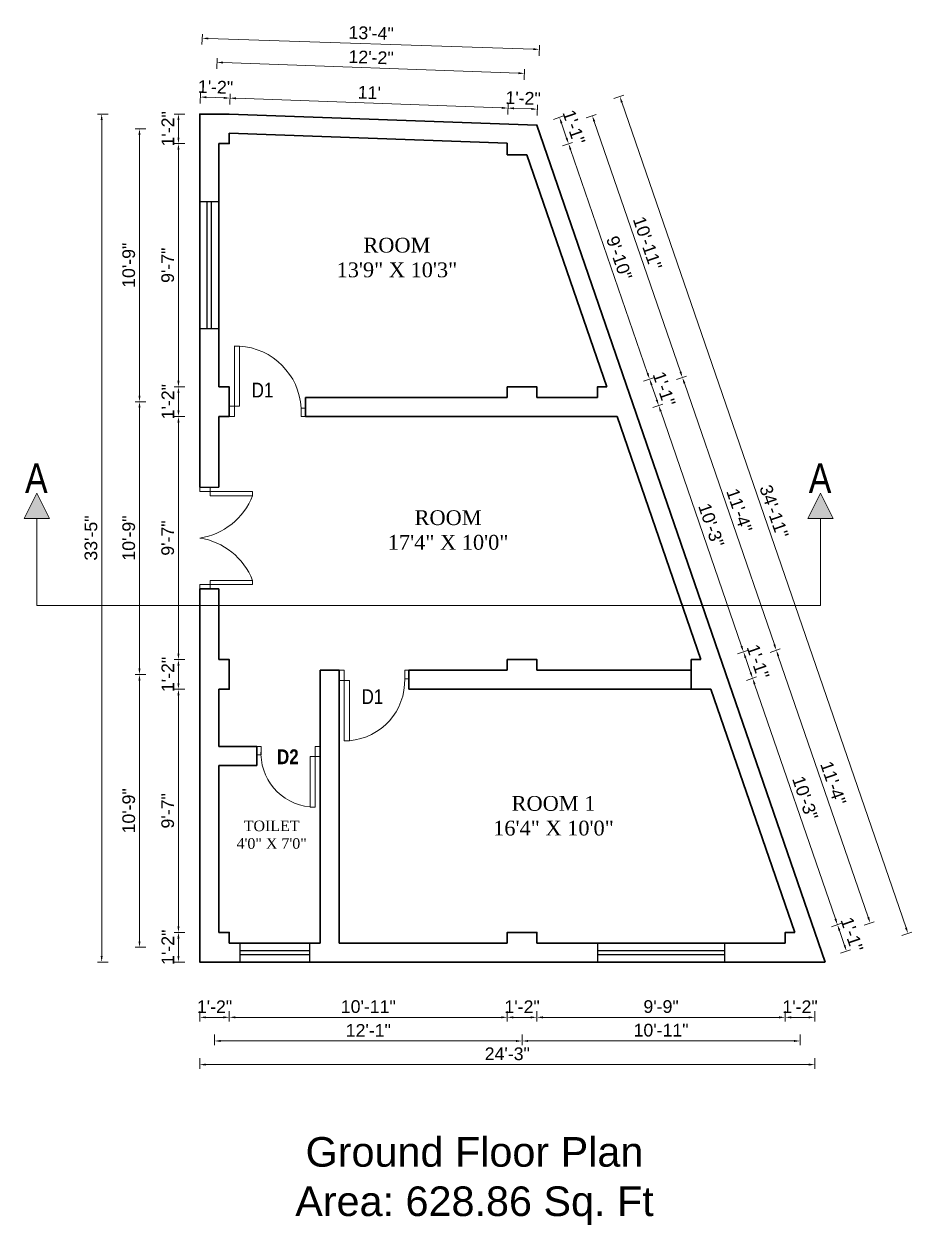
# Model space of a CAD drawing. Header units: inches. Extents: x 352731 to 371558, y -52658 to -39161.
# Drawn here: x 364701 to 365121, y -50761 to -50193 of the extents above; entities that cross this region are included whole.
import ezdxf

# ---------------------------------------------------------------- set-up
doc = ezdxf.new("R2010")
doc.units = ezdxf.units.IN
doc.header["$LTSCALE"] = 2
doc.header["$MEASUREMENT"] = 0
doc.header["$PDMODE"] = 34
doc.layers.get('0').update_dxf_attribs({"linetype": 'CONTINUOUS'})
doc.layers.get('DEFPOINTS').update_dxf_attribs({"color": 141, "linetype": 'CONTINUOUS'})
for name, color, linetype, lineweight in [('dimension', 160, 'CONTINUOUS', 15), ('door', 20, 'CONTINUOUS', 35), ('steps', 253, 'CONTINUOUS', 20)]:
    doc.layers.add(name, color=color, linetype=linetype, lineweight=lineweight)
doc.styles.add('Lettring Text', font='arial.ttf')
doc.styles.get("Standard").update_dxf_attribs({"font": 'ARIALN.TTF'})
doc.dimstyles.new('Copy of Standard', dxfattribs={"dimtxt": 6, "dimasz": 2.875, "dimexe": 2, "dimexo": 4, "dimgap": 2, "dimtad": 1, "dimdec": 0, "dimrnd": 1, "dimzin": 0, "dimdsep": 46, "dimlunit": 4, "dimtxsty": 'Lettring Text', "dimcen": 0.1, "dimclrd": 7, "dimclre": 7, "dimclrt": 7, "dimazin": 0, "dimtfac": 0.645, "dimtdec": 0, "dimtmove": 1, "dimatfit": 0, "dimfxl": 3, "dimfxlon": 1, "dimtfillclr": 256, "dimtolj": 1, "dimtzin": 0, "dimlwd": -1, "dimlwe": -1, "dimarcsym": 2})

# ---------------------------------------------------------------- blocks, each defined once
blk = doc.blocks.new('*D928')
at = {"layer": 'DEFPOINTS', "color": 0, "ltscale": 0.5, "transparency": 16777216}
for p in [(364784.74, -50227.61), (364784.45, -50235.66), (364798.45, -50235.66)]:
    blk.add_point(p, dxfattribs=at)
at = {"layer": 'steps', "color": 7, "ltscale": 0.5, "transparency": 16777216}
for p, q in [((364784.63, -50230.61), (364784.81, -50225.62)), ((364798.62, -50231.12), (364798.79, -50226.12)), ((364795.85, -50228.01), (364787.61, -50227.72))]:
    blk.add_line(p, q, dxfattribs=at)
for points in [[(364787.63, -50227.24), (364787.6, -50228.2), (364784.74, -50227.61)], [(364795.87, -50227.53), (364795.83, -50228.49), (364798.72, -50228.12)]]:
    blk.add_solid(points, dxfattribs=at)
at = {"layer": 'steps', "color": 7, "ltscale": 0.5, "transparency": 16777216, "insert": (364791.91, -50222.86), "char_height": 6, "attachment_point": 5, "rotation": 357.9379, "style": 'Lettring Text'}
blk.add_mtext('\\A1;1\'-2"', dxfattribs=at)
blk = doc.blocks.new('*D929')
at = {"layer": 'DEFPOINTS', "color": 0, "ltscale": 0.5, "transparency": 16777216}
for p in [(364930.24, -50232.85), (364798.45, -50235.66), (364929.95, -50240.9)]:
    blk.add_point(p, dxfattribs=at)
at = {"layer": 'steps', "color": 7, "ltscale": 0.5, "transparency": 16777216}
for p, q in [((364798.62, -50231.12), (364798.79, -50226.12)), ((364801.6, -50228.22), (364927.37, -50232.75)), ((364930.13, -50235.85), (364930.31, -50230.85))]:
    blk.add_line(p, q, dxfattribs=at)
for points in [[(364801.61, -50227.74), (364801.58, -50228.7), (364798.72, -50228.12)], [(364927.38, -50232.27), (364927.35, -50233.23), (364930.24, -50232.85)]]:
    blk.add_solid(points, dxfattribs=at)
at = {"layer": 'steps', "color": 7, "ltscale": 0.5, "transparency": 16777216, "insert": (364864.66, -50225.48), "char_height": 6, "attachment_point": 5, "rotation": 357.9379, "style": 'Lettring Text'}
blk.add_mtext("\\A1;11'", dxfattribs=at)
blk = doc.blocks.new('*D930')
at = {"layer": 'DEFPOINTS', "color": 0, "ltscale": 0.5, "transparency": 16777216}
for p in [(364944.22, -50233.36), (364929.95, -50240.9), (364943.95, -50240.9)]:
    blk.add_point(p, dxfattribs=at)
at = {"layer": 'steps', "color": 7, "ltscale": 0.5, "transparency": 16777216}
for p, q in [((364930.13, -50235.85), (364930.31, -50230.85)), ((364944.11, -50236.35), (364944.29, -50231.36)), ((364933.11, -50232.96), (364941.35, -50233.25))]:
    blk.add_line(p, q, dxfattribs=at)
for points in [[(364933.13, -50232.48), (364933.09, -50233.43), (364930.24, -50232.85)], [(364941.36, -50232.77), (364941.33, -50233.73), (364944.22, -50233.36)]]:
    blk.add_solid(points, dxfattribs=at)
at = {"layer": 'steps', "color": 7, "ltscale": 0.5, "transparency": 16777216, "insert": (364937.41, -50228.1), "char_height": 6, "attachment_point": 5, "rotation": 357.9379, "style": 'Lettring Text'}
blk.add_mtext('\\A1;1\'-2"', dxfattribs=at)
blk = doc.blocks.new('*D931')
at = {"layer": 'DEFPOINTS', "color": 0, "ltscale": 0.5, "transparency": 16777216}
for p in [(364938.08, -50216.45), (364791.45, -50242.66), (364936.95, -50247.9)]:
    blk.add_point(p, dxfattribs=at)
at = {"layer": 'steps', "color": 7, "ltscale": 0.5, "transparency": 16777216}
for p, q in [((364792.48, -50214.21), (364792.66, -50209.21)), ((364795.46, -50211.31), (364935.21, -50216.35)), ((364937.97, -50219.45), (364938.15, -50214.45))]:
    blk.add_line(p, q, dxfattribs=at)
for points in [[(364795.47, -50210.84), (364795.44, -50211.79), (364792.58, -50211.21)], [(364935.23, -50215.87), (364935.19, -50216.82), (364938.08, -50216.45)]]:
    blk.add_solid(points, dxfattribs=at)
at = {"layer": 'steps', "color": 7, "ltscale": 0.5, "transparency": 16777216, "insert": (364865.51, -50208.82), "char_height": 6, "attachment_point": 5, "rotation": 357.9379, "style": 'Lettring Text'}
blk.add_mtext('\\A1;12\'-2"', dxfattribs=at)
blk = doc.blocks.new('*D932')
at = {"layer": 'DEFPOINTS', "color": 0, "ltscale": 0.5, "transparency": 16777216}
for p in [(364945.13, -50205.07), (364784.45, -50235.66), (364943.95, -50240.9)]:
    blk.add_point(p, dxfattribs=at)
at = {"layer": 'steps', "color": 7, "ltscale": 0.5, "transparency": 16777216}
for p, q in [((364785.53, -50202.83), (364785.69, -50197.83)), ((364788.5, -50199.92), (364942.25, -50204.97)), ((364945.03, -50208.07), (364945.19, -50203.07))]:
    blk.add_line(p, q, dxfattribs=at)
for points in [[(364788.52, -50199.45), (364788.49, -50200.4), (364785.63, -50199.83)], [(364942.27, -50204.5), (364942.24, -50205.45), (364945.13, -50205.07)]]:
    blk.add_solid(points, dxfattribs=at)
at = {"layer": 'steps', "color": 7, "ltscale": 0.5, "transparency": 16777216, "insert": (364865.54, -50197.39), "char_height": 6, "attachment_point": 5, "rotation": 358.1187, "style": 'Lettring Text'}
blk.add_mtext('\\A1;13\'-4"', dxfattribs=at)
blk = doc.blocks.new('*D933')
at = {"layer": 'DEFPOINTS', "color": 0, "ltscale": 0.5, "transparency": 16777216}
for p in [(364929.95, -50636.67), (364943.95, -50636.67), (364929.95, -50662.82)]:
    blk.add_point(p, dxfattribs=at)
at = {"layer": 'steps', "color": 7, "ltscale": 0.5, "transparency": 16777216}
for p, q in [((364929.95, -50659.82), (364929.95, -50664.82)), ((364941.07, -50662.82), (364932.82, -50662.82)), ((364943.95, -50659.82), (364943.95, -50664.82))]:
    blk.add_line(p, q, dxfattribs=at)
for points in [[(364932.82, -50662.34), (364932.82, -50663.3), (364929.95, -50662.82)], [(364941.07, -50662.34), (364941.07, -50663.3), (364943.95, -50662.82)]]:
    blk.add_solid(points, dxfattribs=at)
at = {"layer": 'steps', "color": 7, "ltscale": 0.5, "transparency": 16777216, "insert": (364936.95, -50657.81), "char_height": 6, "attachment_point": 5, "style": 'Lettring Text'}
blk.add_mtext('\\A1;1\'-2"', dxfattribs=at)
blk = doc.blocks.new('*D934')
at = {"layer": 'DEFPOINTS', "color": 0, "ltscale": 0.5, "transparency": 16777216}
for p in [(364798.45, -50636.67), (364929.95, -50636.67), (364798.45, -50662.82)]:
    blk.add_point(p, dxfattribs=at)
at = {"layer": 'steps', "color": 7, "ltscale": 0.5, "transparency": 16777216}
for p, q in [((364798.45, -50659.82), (364798.45, -50664.82)), ((364927.07, -50662.82), (364801.33, -50662.82)), ((364929.95, -50659.82), (364929.95, -50664.82))]:
    blk.add_line(p, q, dxfattribs=at)
for points in [[(364801.33, -50662.34), (364801.33, -50663.3), (364798.45, -50662.82)], [(364927.07, -50662.34), (364927.07, -50663.3), (364929.95, -50662.82)]]:
    blk.add_solid(points, dxfattribs=at)
at = {"layer": 'steps', "color": 7, "ltscale": 0.5, "transparency": 16777216, "insert": (364864.2, -50657.76), "char_height": 6, "attachment_point": 5, "style": 'Lettring Text'}
blk.add_mtext('\\A1;10\'-11"', dxfattribs=at)
blk = doc.blocks.new('*D935')
at = {"layer": 'DEFPOINTS', "color": 0, "ltscale": 0.5, "transparency": 16777216}
for p in [(364784.45, -50636.67), (364798.45, -50636.67), (364784.45, -50662.82)]:
    blk.add_point(p, dxfattribs=at)
at = {"layer": 'steps', "color": 7, "ltscale": 0.5, "transparency": 16777216}
for p, q in [((364784.45, -50659.82), (364784.45, -50664.82)), ((364795.58, -50662.82), (364787.33, -50662.82)), ((364798.45, -50659.82), (364798.45, -50664.82))]:
    blk.add_line(p, q, dxfattribs=at)
for points in [[(364787.33, -50662.34), (364787.33, -50663.3), (364784.45, -50662.82)], [(364795.58, -50662.34), (364795.58, -50663.3), (364798.45, -50662.82)]]:
    blk.add_solid(points, dxfattribs=at)
at = {"layer": 'steps', "color": 7, "ltscale": 0.5, "transparency": 16777216, "insert": (364791.45, -50657.81), "char_height": 6, "attachment_point": 5, "style": 'Lettring Text'}
blk.add_mtext('\\A1;1\'-2"', dxfattribs=at)
blk = doc.blocks.new('*D936')
at = {"layer": 'DEFPOINTS', "color": 0, "ltscale": 0.5, "transparency": 16777216}
for p in [(364791.45, -50629.67), (364936.95, -50629.67), (364791.45, -50673.99)]:
    blk.add_point(p, dxfattribs=at)
at = {"layer": 'steps', "color": 7, "ltscale": 0.5, "transparency": 16777216}
for p, q in [((364791.45, -50670.99), (364791.45, -50675.99)), ((364934.07, -50673.99), (364794.33, -50673.99)), ((364936.95, -50670.99), (364936.95, -50675.99))]:
    blk.add_line(p, q, dxfattribs=at)
for points in [[(364794.33, -50673.51), (364794.33, -50674.47), (364791.45, -50673.99)], [(364934.07, -50673.51), (364934.07, -50674.47), (364936.95, -50673.99)]]:
    blk.add_solid(points, dxfattribs=at)
at = {"layer": 'steps', "color": 7, "ltscale": 0.5, "transparency": 16777216, "insert": (364864.2, -50668.98), "char_height": 6, "attachment_point": 5, "style": 'Lettring Text'}
blk.add_mtext('\\A1;12\'-1"', dxfattribs=at)
blk = doc.blocks.new('*D937')
at = {"layer": 'DEFPOINTS', "color": 0, "ltscale": 0.5, "transparency": 16777216}
for p in [(364784.45, -50636.67), (365075.44, -50636.67), (364784.45, -50685.16)]:
    blk.add_point(p, dxfattribs=at)
at = {"layer": 'steps', "color": 7, "ltscale": 0.5, "transparency": 16777216}
for p, q in [((364784.45, -50682.16), (364784.45, -50687.16)), ((365072.56, -50685.16), (364787.33, -50685.16)), ((365075.44, -50682.16), (365075.44, -50687.16))]:
    blk.add_line(p, q, dxfattribs=at)
for points in [[(364787.33, -50684.68), (364787.33, -50685.64), (364784.45, -50685.16)], [(365072.56, -50684.68), (365072.56, -50685.64), (365075.44, -50685.16)]]:
    blk.add_solid(points, dxfattribs=at)
at = {"layer": 'steps', "color": 7, "ltscale": 0.5, "transparency": 16777216, "insert": (364929.94, -50680.1), "char_height": 6, "attachment_point": 5, "style": 'Lettring Text'}
blk.add_mtext('\\A1;24\'-3"', dxfattribs=at)
blk = doc.blocks.new('*D938')
at = {"layer": 'DEFPOINTS', "color": 0, "ltscale": 0.5, "transparency": 16777216}
for p in [(364936.95, -50247.9), (365012.79, -50360.23), (364979.58, -50371.67)]:
    blk.add_point(p, dxfattribs=at)
at = {"layer": 'steps', "color": 7, "ltscale": 0.5, "transparency": 16777216}
for p, q in [((364967.32, -50237.44), (364972.05, -50235.81)), ((364971.09, -50239.18), (365011.85, -50357.52)), ((365009.95, -50361.21), (365014.68, -50359.58))]:
    blk.add_line(p, q, dxfattribs=at)
for points in [[(364971.55, -50239.03), (364970.64, -50239.34), (364970.16, -50236.46)], [(365012.3, -50357.36), (365011.4, -50357.67), (365012.79, -50360.23)]]:
    blk.add_solid(points, dxfattribs=at)
at = {"layer": 'steps', "color": 7, "ltscale": 0.5, "transparency": 16777216, "insert": (364996.26, -50296.7), "char_height": 6, "attachment_point": 5, "rotation": 289.0044, "style": 'Lettring Text'}
blk.add_mtext('\\A1;10\'-11"', dxfattribs=at)
blk = doc.blocks.new('*D904')
at = {"layer": 'DEFPOINTS', "color": 0, "ltscale": 0.5, "transparency": 16777216}
for p in [(364936.95, -50629.67), (365068.44, -50629.67), (365068.44, -50673.99)]:
    blk.add_point(p, dxfattribs=at)
at = {"layer": 'steps', "color": 7, "ltscale": 0.5, "transparency": 16777216}
for p, q in [((364936.95, -50670.99), (364936.95, -50675.99)), ((364939.82, -50673.99), (365065.56, -50673.99)), ((365068.44, -50670.99), (365068.44, -50675.99))]:
    blk.add_line(p, q, dxfattribs=at)
for points in [[(364939.82, -50673.51), (364939.82, -50674.47), (364936.95, -50673.99)], [(365065.56, -50673.51), (365065.56, -50674.47), (365068.44, -50673.99)]]:
    blk.add_solid(points, dxfattribs=at)
at = {"layer": 'steps', "color": 7, "ltscale": 0.5, "transparency": 16777216, "insert": (365002.69, -50668.92), "char_height": 6, "attachment_point": 5, "style": 'Lettring Text'}
blk.add_mtext('\\A1;10\'-11"', dxfattribs=at)
blk = doc.blocks.new('*D905')
at = {"layer": 'DEFPOINTS', "color": 0, "ltscale": 0.5, "transparency": 16777216}
for p in [(364943.95, -50636.67), (365061.44, -50636.67), (365061.44, -50662.82)]:
    blk.add_point(p, dxfattribs=at)
at = {"layer": 'steps', "color": 7, "ltscale": 0.5, "transparency": 16777216}
for p, q in [((364943.95, -50659.82), (364943.95, -50664.82)), ((364946.82, -50662.82), (365058.56, -50662.82)), ((365061.44, -50659.82), (365061.44, -50664.82))]:
    blk.add_line(p, q, dxfattribs=at)
for points in [[(364946.82, -50662.34), (364946.82, -50663.3), (364943.95, -50662.82)], [(365058.56, -50662.34), (365058.56, -50663.3), (365061.44, -50662.82)]]:
    blk.add_solid(points, dxfattribs=at)
at = {"layer": 'steps', "color": 7, "ltscale": 0.5, "transparency": 16777216, "insert": (365002.69, -50657.76), "char_height": 6, "attachment_point": 5, "style": 'Lettring Text'}
blk.add_mtext('\\A1;9\'-9"', dxfattribs=at)
blk = doc.blocks.new('*D906')
at = {"layer": 'DEFPOINTS', "color": 0, "ltscale": 0.5, "transparency": 16777216}
for p in [(365061.44, -50636.67), (365075.44, -50636.67), (365075.44, -50662.82)]:
    blk.add_point(p, dxfattribs=at)
at = {"layer": 'steps', "color": 7, "ltscale": 0.5, "transparency": 16777216}
for p, q in [((365061.44, -50659.82), (365061.44, -50664.82)), ((365064.31, -50662.82), (365072.56, -50662.82)), ((365075.44, -50659.82), (365075.44, -50664.82))]:
    blk.add_line(p, q, dxfattribs=at)
for points in [[(365064.31, -50662.34), (365064.31, -50663.3), (365061.44, -50662.82)], [(365072.56, -50662.34), (365072.56, -50663.3), (365075.44, -50662.82)]]:
    blk.add_solid(points, dxfattribs=at)
at = {"layer": 'steps', "color": 7, "ltscale": 0.5, "transparency": 16777216, "insert": (365068.44, -50657.81), "char_height": 6, "attachment_point": 5, "style": 'Lettring Text'}
blk.add_mtext('\\A1;1\'-2"', dxfattribs=at)
blk = doc.blocks.new('*D907')
at = {"layer": 'DEFPOINTS', "color": 0, "ltscale": 0.5, "transparency": 16777216}
for p in [(364784.45, -50235.66), (364774.39, -50249.66), (364784.45, -50249.66)]:
    blk.add_point(p, dxfattribs=at)
at = {"layer": 'steps', "color": 7, "ltscale": 0.5, "transparency": 16777216}
for p, q in [((364777.39, -50235.66), (364772.39, -50235.66)), ((364774.39, -50238.54), (364774.39, -50246.79)), ((364777.39, -50249.66), (364772.39, -50249.66))]:
    blk.add_line(p, q, dxfattribs=at)
for points in [[(364773.91, -50238.54), (364774.87, -50238.54), (364774.39, -50235.66)], [(364773.91, -50246.79), (364774.87, -50246.79), (364774.39, -50249.66)]]:
    blk.add_solid(points, dxfattribs=at)
at = {"layer": 'steps', "color": 7, "ltscale": 0.5, "transparency": 16777216, "insert": (364769.38, -50242.66), "char_height": 6, "attachment_point": 5, "rotation": 90, "style": 'Lettring Text'}
blk.add_mtext('\\A1;1\'-2"', dxfattribs=at)
blk = doc.blocks.new('*D908')
at = {"layer": 'DEFPOINTS', "color": 0, "ltscale": 0.5, "transparency": 16777216}
for p in [(364784.45, -50249.66), (364774.39, -50364.67), (364784.45, -50364.67)]:
    blk.add_point(p, dxfattribs=at)
at = {"layer": 'steps', "color": 7, "ltscale": 0.5, "transparency": 16777216}
for p, q in [((364777.39, -50249.66), (364772.39, -50249.66)), ((364774.39, -50252.54), (364774.39, -50361.8)), ((364777.39, -50364.67), (364772.39, -50364.67))]:
    blk.add_line(p, q, dxfattribs=at)
for points in [[(364773.91, -50252.54), (364774.87, -50252.54), (364774.39, -50249.66)], [(364773.91, -50361.8), (364774.87, -50361.8), (364774.39, -50364.67)]]:
    blk.add_solid(points, dxfattribs=at)
at = {"layer": 'steps', "color": 7, "ltscale": 0.5, "transparency": 16777216, "insert": (364769.33, -50307.17), "char_height": 6, "attachment_point": 5, "rotation": 90, "style": 'Lettring Text'}
blk.add_mtext('\\A1;9\'-7"', dxfattribs=at)
blk = doc.blocks.new('*D909')
at = {"layer": 'DEFPOINTS', "color": 0, "ltscale": 0.5, "transparency": 16777216}
for p in [(364784.45, -50364.67), (364774.39, -50378.67), (364784.45, -50378.67)]:
    blk.add_point(p, dxfattribs=at)
at = {"layer": 'steps', "color": 7, "ltscale": 0.5, "transparency": 16777216}
for p, q in [((364777.39, -50364.67), (364772.39, -50364.67)), ((364774.39, -50367.55), (364774.39, -50375.8)), ((364777.39, -50378.67), (364772.39, -50378.67))]:
    blk.add_line(p, q, dxfattribs=at)
for points in [[(364773.91, -50367.55), (364774.87, -50367.55), (364774.39, -50364.67)], [(364773.91, -50375.8), (364774.87, -50375.8), (364774.39, -50378.67)]]:
    blk.add_solid(points, dxfattribs=at)
at = {"layer": 'steps', "color": 7, "ltscale": 0.5, "transparency": 16777216, "insert": (364769.38, -50371.67), "char_height": 6, "attachment_point": 5, "rotation": 90, "style": 'Lettring Text'}
blk.add_mtext('\\A1;1\'-2"', dxfattribs=at)
blk = doc.blocks.new('*D910')
at = {"layer": 'DEFPOINTS', "color": 0, "ltscale": 0.5, "transparency": 16777216}
for p in [(364784.45, -50378.67), (364774.39, -50493.67), (364784.45, -50493.67)]:
    blk.add_point(p, dxfattribs=at)
at = {"layer": 'steps', "color": 7, "ltscale": 0.5, "transparency": 16777216}
for p, q in [((364777.39, -50378.67), (364772.39, -50378.67)), ((364774.39, -50381.55), (364774.39, -50490.8)), ((364777.39, -50493.67), (364772.39, -50493.67))]:
    blk.add_line(p, q, dxfattribs=at)
for points in [[(364773.91, -50381.55), (364774.87, -50381.55), (364774.39, -50378.67)], [(364773.91, -50490.8), (364774.87, -50490.8), (364774.39, -50493.67)]]:
    blk.add_solid(points, dxfattribs=at)
at = {"layer": 'steps', "color": 7, "ltscale": 0.5, "transparency": 16777216, "insert": (364769.33, -50436.17), "char_height": 6, "attachment_point": 5, "rotation": 90, "style": 'Lettring Text'}
blk.add_mtext('\\A1;9\'-7"', dxfattribs=at)
blk = doc.blocks.new('*D911')
at = {"layer": 'DEFPOINTS', "color": 0, "ltscale": 0.5, "transparency": 16777216}
for p in [(364784.45, -50493.67), (364774.39, -50507.67), (364784.45, -50507.67)]:
    blk.add_point(p, dxfattribs=at)
at = {"layer": 'steps', "color": 7, "ltscale": 0.5, "transparency": 16777216}
for p, q in [((364777.39, -50493.67), (364772.39, -50493.67)), ((364774.39, -50496.55), (364774.39, -50504.8)), ((364777.39, -50507.67), (364772.39, -50507.67))]:
    blk.add_line(p, q, dxfattribs=at)
for points in [[(364773.91, -50496.55), (364774.87, -50496.55), (364774.39, -50493.67)], [(364773.91, -50504.8), (364774.87, -50504.8), (364774.39, -50507.67)]]:
    blk.add_solid(points, dxfattribs=at)
at = {"layer": 'steps', "color": 7, "ltscale": 0.5, "transparency": 16777216, "insert": (364769.38, -50500.67), "char_height": 6, "attachment_point": 5, "rotation": 90, "style": 'Lettring Text'}
blk.add_mtext('\\A1;1\'-2"', dxfattribs=at)
blk = doc.blocks.new('*D912')
at = {"layer": 'DEFPOINTS', "color": 0, "ltscale": 0.5, "transparency": 16777216}
for p in [(364784.45, -50507.67), (364774.39, -50622.67), (364784.45, -50622.67)]:
    blk.add_point(p, dxfattribs=at)
at = {"layer": 'steps', "color": 7, "ltscale": 0.5, "transparency": 16777216}
for p, q in [((364777.39, -50507.67), (364772.39, -50507.67)), ((364774.39, -50510.55), (364774.39, -50619.8)), ((364777.39, -50622.67), (364772.39, -50622.67))]:
    blk.add_line(p, q, dxfattribs=at)
for points in [[(364773.91, -50510.55), (364774.87, -50510.55), (364774.39, -50507.67)], [(364773.91, -50619.8), (364774.87, -50619.8), (364774.39, -50622.67)]]:
    blk.add_solid(points, dxfattribs=at)
at = {"layer": 'steps', "color": 7, "ltscale": 0.5, "transparency": 16777216, "insert": (364769.33, -50565.17), "char_height": 6, "attachment_point": 5, "rotation": 90, "style": 'Lettring Text'}
blk.add_mtext('\\A1;9\'-7"', dxfattribs=at)
blk = doc.blocks.new('*D913')
at = {"layer": 'DEFPOINTS', "color": 0, "ltscale": 0.5, "transparency": 16777216}
for p in [(364784.45, -50622.67), (364774.39, -50636.67), (364784.45, -50636.67)]:
    blk.add_point(p, dxfattribs=at)
at = {"layer": 'steps', "color": 7, "ltscale": 0.5, "transparency": 16777216}
for p, q in [((364777.39, -50622.67), (364772.39, -50622.67)), ((364774.39, -50625.55), (364774.39, -50633.8)), ((364777.39, -50636.67), (364772.39, -50636.67))]:
    blk.add_line(p, q, dxfattribs=at)
for points in [[(364773.91, -50625.55), (364774.87, -50625.55), (364774.39, -50622.67)], [(364773.91, -50633.8), (364774.87, -50633.8), (364774.39, -50636.67)]]:
    blk.add_solid(points, dxfattribs=at)
at = {"layer": 'steps', "color": 7, "ltscale": 0.5, "transparency": 16777216, "insert": (364769.38, -50629.67), "char_height": 6, "attachment_point": 5, "rotation": 90, "style": 'Lettring Text'}
blk.add_mtext('\\A1;1\'-2"', dxfattribs=at)
blk = doc.blocks.new('*D914')
at = {"layer": 'DEFPOINTS', "color": 0, "ltscale": 0.5, "transparency": 16777216}
for p in [(364791.45, -50242.66), (364755.96, -50371.67), (364791.45, -50371.67)]:
    blk.add_point(p, dxfattribs=at)
at = {"layer": 'steps', "color": 7, "ltscale": 0.5, "transparency": 16777216}
for p, q in [((364758.96, -50242.66), (364753.96, -50242.66)), ((364755.96, -50245.54), (364755.96, -50368.8)), ((364758.96, -50371.67), (364753.96, -50371.67))]:
    blk.add_line(p, q, dxfattribs=at)
for points in [[(364755.48, -50245.54), (364756.44, -50245.54), (364755.96, -50242.66)], [(364755.48, -50368.8), (364756.44, -50368.8), (364755.96, -50371.67)]]:
    blk.add_solid(points, dxfattribs=at)
at = {"layer": 'steps', "color": 7, "ltscale": 0.5, "transparency": 16777216, "insert": (364750.89, -50307.17), "char_height": 6, "attachment_point": 5, "rotation": 90, "style": 'Lettring Text'}
blk.add_mtext('\\A1;10\'-9"', dxfattribs=at)
blk = doc.blocks.new('*D915')
at = {"layer": 'DEFPOINTS', "color": 0, "ltscale": 0.5, "transparency": 16777216}
for p in [(364791.45, -50371.67), (364755.96, -50500.67), (364791.45, -50500.67)]:
    blk.add_point(p, dxfattribs=at)
at = {"layer": 'steps', "color": 7, "ltscale": 0.5, "transparency": 16777216}
for p, q in [((364758.96, -50371.67), (364753.96, -50371.67)), ((364755.96, -50374.55), (364755.96, -50497.8)), ((364758.96, -50500.67), (364753.96, -50500.67))]:
    blk.add_line(p, q, dxfattribs=at)
for points in [[(364755.48, -50374.55), (364756.44, -50374.55), (364755.96, -50371.67)], [(364755.48, -50497.8), (364756.44, -50497.8), (364755.96, -50500.67)]]:
    blk.add_solid(points, dxfattribs=at)
at = {"layer": 'steps', "color": 7, "ltscale": 0.5, "transparency": 16777216, "insert": (364750.89, -50436.17), "char_height": 6, "attachment_point": 5, "rotation": 90, "style": 'Lettring Text'}
blk.add_mtext('\\A1;10\'-9"', dxfattribs=at)
blk = doc.blocks.new('*D916')
at = {"layer": 'DEFPOINTS', "color": 0, "ltscale": 0.5, "transparency": 16777216}
for p in [(364791.45, -50500.67), (364755.96, -50629.67), (364791.45, -50629.67)]:
    blk.add_point(p, dxfattribs=at)
at = {"layer": 'steps', "color": 7, "ltscale": 0.5, "transparency": 16777216}
for p, q in [((364758.96, -50500.67), (364753.96, -50500.67)), ((364755.96, -50503.55), (364755.96, -50626.8)), ((364758.96, -50629.67), (364753.96, -50629.67))]:
    blk.add_line(p, q, dxfattribs=at)
for points in [[(364755.48, -50503.55), (364756.44, -50503.55), (364755.96, -50500.67)], [(364755.48, -50626.8), (364756.44, -50626.8), (364755.96, -50629.67)]]:
    blk.add_solid(points, dxfattribs=at)
at = {"layer": 'steps', "color": 7, "ltscale": 0.5, "transparency": 16777216, "insert": (364750.89, -50565.17), "char_height": 6, "attachment_point": 5, "rotation": 90, "style": 'Lettring Text'}
blk.add_mtext('\\A1;10\'-9"', dxfattribs=at)
blk = doc.blocks.new('*D917')
at = {"layer": 'DEFPOINTS', "color": 0, "ltscale": 0.5, "transparency": 16777216}
for p in [(364738.07, -50235.66), (364784.45, -50235.66), (364784.45, -50636.67)]:
    blk.add_point(p, dxfattribs=at)
at = {"layer": 'steps', "color": 7, "ltscale": 0.5, "transparency": 16777216}
for p, q in [((364741.07, -50235.66), (364736.07, -50235.66)), ((364738.07, -50633.8), (364738.07, -50238.54)), ((364741.07, -50636.67), (364736.07, -50636.67))]:
    blk.add_line(p, q, dxfattribs=at)
for points in [[(364737.59, -50238.54), (364738.55, -50238.54), (364738.07, -50235.66)], [(364737.59, -50633.8), (364738.55, -50633.8), (364738.07, -50636.67)]]:
    blk.add_solid(points, dxfattribs=at)
at = {"layer": 'steps', "color": 7, "ltscale": 0.5, "transparency": 16777216, "insert": (364733.01, -50436.17), "char_height": 6, "attachment_point": 5, "rotation": 90, "style": 'Lettring Text'}
blk.add_mtext('\\A1;33\'-5"', dxfattribs=at)
blk = doc.blocks.new('*D918')
at = {"layer": 'DEFPOINTS', "color": 0, "ltscale": 0.5, "transparency": 16777216}
for p in [(364943.95, -50254.9), (364997.26, -50360.99), (364986.58, -50364.67)]:
    blk.add_point(p, dxfattribs=at)
at = {"layer": 'steps', "color": 7, "ltscale": 0.5, "transparency": 16777216}
for p, q in [((364956.11, -50250.71), (364960.84, -50249.08)), ((364959.88, -50252.45), (364996.33, -50358.27)), ((364994.43, -50361.97), (364999.16, -50360.34))]:
    blk.add_line(p, q, dxfattribs=at)
for points in [[(364960.34, -50252.3), (364959.43, -50252.61), (364958.95, -50249.73)], [(364996.78, -50358.12), (364995.87, -50358.43), (364997.26, -50360.99)]]:
    blk.add_solid(points, dxfattribs=at)
at = {"layer": 'steps', "color": 7, "ltscale": 0.5, "transparency": 16777216, "insert": (364982.89, -50303.71), "char_height": 6, "attachment_point": 5, "rotation": 289.0044, "style": 'Lettring Text'}
blk.add_mtext('\\A1;9\'-10"', dxfattribs=at)
blk = doc.blocks.new('*D919')
at = {"layer": 'DEFPOINTS', "color": 0, "ltscale": 0.5, "transparency": 16777216}
for p in [(364986.58, -50364.67), (365001.57, -50373.51), (364986.58, -50378.67)]:
    blk.add_point(p, dxfattribs=at)
at = {"layer": 'steps', "color": 7, "ltscale": 0.5, "transparency": 16777216}
for p, q in [((364994.43, -50361.97), (364999.16, -50360.34)), ((364998.2, -50363.71), (365000.64, -50370.79)), ((364998.74, -50374.48), (365003.47, -50372.86))]:
    blk.add_line(p, q, dxfattribs=at)
for points in [[(364998.65, -50363.55), (364997.75, -50363.87), (364997.26, -50360.99)], [(365001.09, -50370.63), (365000.19, -50370.94), (365001.57, -50373.51)]]:
    blk.add_solid(points, dxfattribs=at)
at = {"layer": 'steps', "color": 7, "ltscale": 0.5, "transparency": 16777216, "insert": (365004.16, -50365.62), "char_height": 6, "attachment_point": 5, "rotation": 289.0044, "style": 'Lettring Text'}
blk.add_mtext('\\A1;1\'-1"', dxfattribs=at)
blk = doc.blocks.new('*D920')
at = {"layer": 'DEFPOINTS', "color": 0, "ltscale": 0.5, "transparency": 16777216}
for p in [(364986.58, -50378.67), (365031.01, -50493.67), (365041.69, -50489.99)]:
    blk.add_point(p, dxfattribs=at)
at = {"layer": 'steps', "color": 7, "ltscale": 0.5, "transparency": 16777216}
for p, q in [((364998.74, -50374.48), (365003.47, -50372.86)), ((365002.51, -50376.23), (365040.76, -50487.27)), ((365038.86, -50490.97), (365043.58, -50489.34))]:
    blk.add_line(p, q, dxfattribs=at)
for points in [[(365002.96, -50376.07), (365002.06, -50376.38), (365001.57, -50373.51)], [(365041.21, -50487.12), (365040.3, -50487.43), (365041.69, -50489.99)]]:
    blk.add_solid(points, dxfattribs=at)
at = {"layer": 'steps', "color": 7, "ltscale": 0.5, "transparency": 16777216, "insert": (365026.42, -50430.1), "char_height": 6, "attachment_point": 5, "rotation": 289.0044, "style": 'Lettring Text'}
blk.add_mtext('\\A1;10\'-3"', dxfattribs=at)
blk = doc.blocks.new('*D921')
at = {"layer": 'DEFPOINTS', "color": 0, "ltscale": 0.5, "transparency": 16777216}
for p in [(365031.01, -50493.67), (365046, -50502.51), (365031.01, -50507.67)]:
    blk.add_point(p, dxfattribs=at)
at = {"layer": 'steps', "color": 7, "ltscale": 0.5, "transparency": 16777216}
for p, q in [((365038.86, -50490.97), (365043.58, -50489.34)), ((365042.63, -50492.71), (365045.07, -50499.79)), ((365043.17, -50503.48), (365047.89, -50501.86))]:
    blk.add_line(p, q, dxfattribs=at)
for points in [[(365043.08, -50492.55), (365042.18, -50492.87), (365041.69, -50489.99)], [(365045.52, -50499.63), (365044.61, -50499.94), (365046, -50502.51)]]:
    blk.add_solid(points, dxfattribs=at)
at = {"layer": 'steps', "color": 7, "ltscale": 0.5, "transparency": 16777216, "insert": (365048.59, -50494.62), "char_height": 6, "attachment_point": 5, "rotation": 289.0044, "style": 'Lettring Text'}
blk.add_mtext('\\A1;1\'-1"', dxfattribs=at)
blk = doc.blocks.new('*D922')
at = {"layer": 'DEFPOINTS', "color": 0, "ltscale": 0.5, "transparency": 16777216}
for p in [(365031.01, -50507.67), (365086.12, -50618.99), (365075.44, -50622.67)]:
    blk.add_point(p, dxfattribs=at)
at = {"layer": 'steps', "color": 7, "ltscale": 0.5, "transparency": 16777216}
for p, q in [((365043.17, -50503.48), (365047.89, -50501.86)), ((365046.94, -50505.23), (365085.19, -50616.27)), ((365083.29, -50619.97), (365088.01, -50618.34))]:
    blk.add_line(p, q, dxfattribs=at)
for points in [[(365047.39, -50505.07), (365046.49, -50505.38), (365046, -50502.51)], [(365085.64, -50616.12), (365084.73, -50616.43), (365086.12, -50618.99)]]:
    blk.add_solid(points, dxfattribs=at)
at = {"layer": 'steps', "color": 7, "ltscale": 0.5, "transparency": 16777216, "insert": (365070.85, -50559.1), "char_height": 6, "attachment_point": 5, "rotation": 289.0044, "style": 'Lettring Text'}
blk.add_mtext('\\A1;10\'-3"', dxfattribs=at)
blk = doc.blocks.new('*D923')
at = {"layer": 'DEFPOINTS', "color": 0, "ltscale": 0.5, "transparency": 16777216}
for p in [(365075.44, -50622.67), (365090.43, -50631.51), (365075.44, -50636.67)]:
    blk.add_point(p, dxfattribs=at)
at = {"layer": 'steps', "color": 7, "ltscale": 0.5, "transparency": 16777216}
for p, q in [((365083.29, -50619.97), (365088.01, -50618.34)), ((365087.06, -50621.71), (365089.5, -50628.79)), ((365087.6, -50632.48), (365092.32, -50630.86))]:
    blk.add_line(p, q, dxfattribs=at)
for points in [[(365087.51, -50621.55), (365086.61, -50621.87), (365086.12, -50618.99)], [(365089.95, -50628.63), (365089.04, -50628.94), (365090.43, -50631.51)]]:
    blk.add_solid(points, dxfattribs=at)
at = {"layer": 'steps', "color": 7, "ltscale": 0.5, "transparency": 16777216, "insert": (365093.02, -50623.62), "char_height": 6, "attachment_point": 5, "rotation": 289.0044, "style": 'Lettring Text'}
blk.add_mtext('\\A1;1\'-1"', dxfattribs=at)
blk = doc.blocks.new('*D924')
at = {"layer": 'DEFPOINTS', "color": 0, "ltscale": 0.5, "transparency": 16777216}
for p in [(364954.64, -50237.22), (364943.95, -50240.9), (364943.95, -50254.9)]:
    blk.add_point(p, dxfattribs=at)
at = {"layer": 'steps', "color": 7, "ltscale": 0.5, "transparency": 16777216}
for p, q in [((364951.8, -50238.2), (364956.53, -50236.57)), ((364958.01, -50247.02), (364955.57, -50239.94)), ((364956.11, -50250.71), (364960.84, -50249.08))]:
    blk.add_line(p, q, dxfattribs=at)
for points in [[(364956.02, -50239.78), (364955.12, -50240.09), (364954.64, -50237.22)], [(364958.46, -50246.86), (364957.56, -50247.17), (364958.95, -50249.73)]]:
    blk.add_solid(points, dxfattribs=at)
at = {"layer": 'steps', "color": 7, "ltscale": 0.5, "transparency": 16777216, "insert": (364961.53, -50241.85), "char_height": 6, "attachment_point": 5, "rotation": 289.0044, "style": 'Lettring Text'}
blk.add_mtext('\\A1;1\'-1"', dxfattribs=at)
blk = doc.blocks.new('*D925')
at = {"layer": 'DEFPOINTS', "color": 0, "ltscale": 0.5, "transparency": 16777216}
for p in [(364979.58, -50371.67), (365057.21, -50489.23), (365024.01, -50500.67)]:
    blk.add_point(p, dxfattribs=at)
at = {"layer": 'steps', "color": 7, "ltscale": 0.5, "transparency": 16777216}
for p, q in [((365009.95, -50361.21), (365014.68, -50359.58)), ((365013.72, -50362.95), (365056.28, -50486.52)), ((365054.38, -50490.21), (365059.11, -50488.58))]:
    blk.add_line(p, q, dxfattribs=at)
for points in [[(365014.17, -50362.8), (365013.27, -50363.11), (365012.79, -50360.23)], [(365056.73, -50486.36), (365055.83, -50486.67), (365057.21, -50489.23)]]:
    blk.add_solid(points, dxfattribs=at)
at = {"layer": 'steps', "color": 7, "ltscale": 0.5, "transparency": 16777216, "insert": (365039.74, -50423.1), "char_height": 6, "attachment_point": 5, "rotation": 289.0044, "style": 'Lettring Text'}
blk.add_mtext('\\A1;11\'-4"', dxfattribs=at)
blk = doc.blocks.new('*D926')
at = {"layer": 'DEFPOINTS', "color": 0, "ltscale": 0.5, "transparency": 16777216}
for p in [(365024.01, -50500.67), (365101.64, -50618.23), (365068.44, -50629.67)]:
    blk.add_point(p, dxfattribs=at)
at = {"layer": 'steps', "color": 7, "ltscale": 0.5, "transparency": 16777216}
for p, q in [((365054.38, -50490.21), (365059.11, -50488.58)), ((365058.15, -50491.95), (365100.71, -50615.52)), ((365098.81, -50619.21), (365103.53, -50617.58))]:
    blk.add_line(p, q, dxfattribs=at)
for points in [[(365058.6, -50491.8), (365057.7, -50492.11), (365057.21, -50489.23)], [(365101.16, -50615.36), (365100.25, -50615.67), (365101.64, -50618.23)]]:
    blk.add_solid(points, dxfattribs=at)
at = {"layer": 'steps', "color": 7, "ltscale": 0.5, "transparency": 16777216, "insert": (365084.17, -50552.1), "char_height": 6, "attachment_point": 5, "rotation": 289.0044, "style": 'Lettring Text'}
blk.add_mtext('\\A1;11\'-4"', dxfattribs=at)
blk = doc.blocks.new('*D927')
at = {"layer": 'DEFPOINTS', "color": 0, "ltscale": 0.5, "transparency": 16777216}
for p in [(364943.95, -50240.9), (365119.5, -50623.16), (365080.26, -50636.67)]:
    blk.add_point(p, dxfattribs=at)
at = {"layer": 'steps', "color": 7, "ltscale": 0.5, "transparency": 16777216}
for p, q in [((364980.36, -50228.36), (364985.08, -50226.73)), ((364984.13, -50230.1), (365118.56, -50620.44)), ((365116.66, -50624.13), (365121.39, -50622.5))]:
    blk.add_line(p, q, dxfattribs=at)
for points in [[(364984.58, -50229.95), (364983.68, -50230.26), (364983.19, -50227.38)], [(365119.02, -50620.28), (365118.11, -50620.59), (365119.5, -50623.16)]]:
    blk.add_solid(points, dxfattribs=at)
at = {"layer": 'steps', "color": 7, "ltscale": 0.5, "transparency": 16777216, "insert": (365056.14, -50423.62), "char_height": 6, "attachment_point": 5, "rotation": 289.0044, "style": 'Lettring Text'}
blk.add_mtext('\\A1;34\'-11"', dxfattribs=at)

msp = doc.modelspace()

# ---------------------------------------------------------------- hatches: boundary and pattern name
at = {"linetype": 'ByBlock', "lineweight": 5}
for points in [[(364707.33, -50414.93), (364713.33, -50426.93), (364701.33, -50426.93)], [(365078.07, -50414.93), (365084.07, -50426.93), (365072.07, -50426.93)]]:
    msp.add_hatch(color=7, dxfattribs=at).paths.add_polyline_path(points)

# ---------------------------------------------------------------- linework, layer by layer
at = {"ltscale": 0.5}
for p, q in [((364793.45, -50277.17), (364784.45, -50277.17)), ((364787.95, -50337.17), (364787.95, -50277.17)), ((364789.95, -50337.17), (364789.95, -50277.17)), ((364793.45, -50337.17), (364784.45, -50337.17)), ((364784.45, -50412.17), (364793.45, -50412.17)), ((364803.45, -50627.67), (364803.45, -50636.67)), ((364836.45, -50627.67), (364836.45, -50636.67)), ((364972.69, -50627.67), (364972.69, -50636.67)), ((365032.69, -50627.67), (365032.69, -50636.67)), ((364803.45, -50631.17), (364836.45, -50631.17)), ((364803.45, -50633.17), (364836.45, -50633.17)), ((364972.69, -50631.17), (365032.69, -50631.17)), ((364972.69, -50633.17), (365032.69, -50633.17))]:
    msp.add_line(p, q, dxfattribs=at)
at = {"color": 7, "linetype": 'ByBlock', "lineweight": 5}
for p, q in [((364707.33, -50414.93), (364701.33, -50426.93)), ((364713.33, -50426.93), (364707.33, -50414.93)), ((365078.07, -50414.93), (365072.07, -50426.93)), ((365084.07, -50426.93), (365078.07, -50414.93)), ((364713.33, -50426.93), (364701.33, -50426.93)), ((364707.33, -50468.1), (364707.33, -50426.93)), ((365084.07, -50426.93), (365072.07, -50426.93)), ((365078.07, -50468.1), (365078.07, -50426.93)), ((365078.07, -50468.1), (364707.33, -50468.1))]:
    msp.add_line(p, q, dxfattribs=at)
at = {"layer": 'dimension', "ltscale": 7}
for p, q in [((364800.85, -50373.87), (364800.85, -50345.26)), ((364800.85, -50345.36), (364803.25, -50345.36)), ((364803.25, -50373.87), (364803.25, -50345.36)), ((364798.45, -50373.87), (364800.85, -50373.87)), ((364800.85, -50373.87), (364800.85, -50378.67)), ((364800.85, -50373.87), (364803.25, -50373.87)), ((364832.45, -50378.67), (364832.45, -50374.67)), ((364832.45, -50374.67), (364834.45, -50374.67)), ((364834.45, -50378.67), (364834.45, -50374.67)), ((364800.85, -50378.67), (364798.45, -50378.67)), ((364832.45, -50378.67), (364834.45, -50378.67)), ((364852.85, -50498.67), (364850.45, -50498.67)), ((364850.45, -50498.67), (364850.45, -50503.47)), ((364852.85, -50503.47), (364852.85, -50498.67)), ((364881.45, -50498.67), (364881.45, -50502.67)), ((364881.45, -50498.67), (364883.45, -50498.67)), ((364883.45, -50498.67), (364883.45, -50502.67)), ((364850.45, -50503.47), (364852.85, -50503.47)), ((364852.85, -50503.47), (364852.85, -50532.08)), ((364852.85, -50503.47), (364855.25, -50503.47)), ((364855.25, -50503.47), (364855.25, -50531.98)), ((364881.45, -50502.67), (364883.45, -50502.67)), ((364852.85, -50531.98), (364855.25, -50531.98)), ((364811.45, -50534.67), (364811.45, -50538.67)), ((364813.45, -50534.67), (364811.45, -50534.67)), ((364813.45, -50538.67), (364811.45, -50538.67)), ((364813.45, -50534.67), (364813.45, -50538.67)), ((364836.65, -50539.47), (364836.65, -50563.35)), ((364839.05, -50539.47), (364836.65, -50539.47)), ((364839.05, -50539.47), (364839.05, -50534.67)), ((364839.05, -50534.67), (364841.45, -50534.67)), ((364839.05, -50539.47), (364839.05, -50563.35)), ((364841.45, -50539.47), (364839.05, -50539.47)), ((364841.45, -50534.67), (364841.45, -50539.47)), ((364839.05, -50563.35), (364836.65, -50563.35))]:
    msp.add_line(p, q, dxfattribs=at)
for centre, radius, start, end in [((364801.24, -50376.56), 31.27, 3.4697, 86.3141), ((364852.85, -50503.47), 28.61, 274.8118, 1.6023), ((364839.11, -50537.74), 25.72, 176.0106, 264.5071)]:
    msp.add_arc(centre, radius, start, end, dxfattribs=at)
at = {"layer": 'door', "ltscale": 0.5}
for p, q in [((364784.45, -50249.66), (364784.45, -50412.17)), ((364793.45, -50249.66), (364793.45, -50364.67)), ((364929.95, -50249.4), (364798.45, -50244.67)), ((364977.06, -50364.67), (364939.25, -50254.9)), ((364798.45, -50378.67), (364798.45, -50373.87)), ((364929.95, -50369.67), (364834.45, -50369.67)), ((364834.45, -50378.67), (364834.45, -50369.67)), ((364972.58, -50369.67), (364943.95, -50369.67)), ((364793.45, -50378.67), (364793.45, -50412.17)), ((364981.88, -50378.67), (364834.45, -50378.67)), ((365021.49, -50493.67), (364981.88, -50378.67)), ((364784.45, -50460.17), (364784.45, -50636.67)), ((364784.45, -50460.17), (364793.45, -50460.17)), ((364793.45, -50460.17), (364793.45, -50493.67)), ((364841.45, -50498.67), (364841.45, -50627.67)), ((364841.45, -50498.67), (364850.45, -50498.67)), ((364850.45, -50627.67), (364850.45, -50498.67)), ((364929.95, -50498.67), (364883.45, -50498.67)), ((364883.45, -50498.67), (364883.45, -50507.67)), ((365017.01, -50498.67), (364943.95, -50498.67)), ((364793.45, -50507.67), (364793.45, -50534.67)), ((364934.95, -50507.67), (364883.45, -50507.67)), ((365026.31, -50507.67), (364943.95, -50507.67)), ((365065.92, -50622.67), (365026.31, -50507.67)), ((364811.45, -50534.67), (364793.45, -50534.67)), ((364811.45, -50534.67), (364811.45, -50543.67)), ((364793.45, -50543.67), (364793.45, -50622.67)), ((364811.45, -50543.67), (364793.45, -50543.67)), ((364841.45, -50627.67), (364798.45, -50627.67)), ((364929.95, -50627.67), (364850.45, -50627.67)), ((365061.44, -50627.67), (364943.95, -50627.67))]:
    msp.add_line(p, q, dxfattribs=at)
for points in [[(364784.45, -50249.66), (364784.45, -50235.66), (364798.45, -50235.66)], [(364798.45, -50235.66), (364943.95, -50240.9), (365080.26, -50636.67)], [(364798.45, -50244.67), (364798.45, -50249.66), (364793.45, -50249.66)], [(364939.25, -50254.9), (364929.95, -50254.9), (364929.95, -50249.4)], [(364784.45, -50378.67), (364784.45, -50364.67)], [(364793.45, -50364.67), (364798.45, -50364.67), (364798.45, -50378.67), (364793.45, -50378.67)], [(364929.95, -50369.67), (364929.95, -50364.67), (364943.95, -50364.67), (364943.95, -50369.67)], [(364972.58, -50369.67), (364972.58, -50364.67), (364977.06, -50364.67)], [(364943.95, -50378.67), (364943.95, -50378.67), (364929.95, -50378.67)], [(364981.88, -50378.67), (364972.58, -50378.67)], [(364784.45, -50507.67), (364784.45, -50493.67)], [(364793.45, -50493.67), (364798.45, -50493.67), (364798.45, -50507.67), (364793.45, -50507.67)], [(364929.95, -50498.67), (364929.95, -50493.67), (364943.95, -50493.67), (364943.95, -50498.67)], [(365026.31, -50507.67), (365017.01, -50507.67), (365017.01, -50493.67), (365021.49, -50493.67)], [(364943.95, -50507.67), (364929.95, -50507.67)], [(364798.45, -50636.67), (364784.45, -50636.67), (364784.45, -50622.67)], [(364793.45, -50622.67), (364798.45, -50622.67), (364798.45, -50627.67)], [(364929.95, -50627.67), (364929.95, -50622.67), (364943.95, -50622.67), (364943.95, -50627.67)], [(365061.44, -50627.67), (365061.44, -50622.67), (365065.92, -50622.67)], [(365080.26, -50636.67), (364784.45, -50636.67)], [(364943.95, -50636.67), (364929.95, -50636.67)], [(365075.44, -50636.67), (365061.44, -50636.67)]]:
    msp.add_lwpolyline(points, dxfattribs=at)
at = {"layer": 'steps', "color": 7, "ltscale": 0.3}
for points in [[(364789.45, -50412.17), (364789.45, -50414.17), (364784.45, -50414.17), (364784.45, -50412.17)], [(364789.45, -50414.17), (364809.45, -50414.17), (364809.45, -50416.17), (364789.45, -50416.17)], [(364789.45, -50460.17), (364789.45, -50458.17), (364784.45, -50458.17), (364784.45, -50460.17)], [(364789.45, -50458.17), (364809.45, -50458.17), (364809.45, -50456.17), (364789.45, -50456.17)]]:
    msp.add_lwpolyline(points, close=True, dxfattribs=at)
at = {"layer": 'steps', "color": 7, "ltscale": 0.3, "true_color": 0xffffff}
for centre, start, end in [((364779.73, -50404.64), 278.5176, 338.802), ((364779.73, -50467.7), 21.198, 81.4824)]:
    msp.add_arc(centre, 31.88, start, end, dxfattribs=at)

# ---------------------------------------------------------------- texts
at = {"color": 7, "linetype": 'ByBlock', "lineweight": 5, "char_height": 14}
for s, insert, width, attachment_point in [('A', (364712.52, -50400.83), 26.5803, 3), ('A', (365083.25, -50400.83), 26.5803, 3), ('{\\fArial CE|b0|i0|c238|p34;Ground Floor Plan\\PArea: \\fArial CE|b0|i0|c0|p34;628.86\\fArial CE|b0|i0|c238|p34; Sq. Ft}', (364914.43, -50740.22), 235.547, 5)]:
    msp.add_mtext(s, dxfattribs=dict(at, insert=insert, width=width, attachment_point=attachment_point))
at = {"layer": 'steps', "color": 7, "ltscale": 0.3, "width": 55.268}
for s, insert, char_height, attachment_point in [('{\\fTimes New Roman|b0|i0|c0|p18;ROOM\\P13\'9" X 10\'3"}', (364877.73, -50294.16), 7, 2), ('{\\fTimes New Roman|b0|i0|c0|p18;ROOM \\P17\'4" X 10\'0"}', (364901.95, -50423.02), 7, 2), ('{\\fTechnic|b1|i0|c2|p2;D2}', (364826.14, -50543.09), 7, 8), ('{\\fTimes New Roman|b0|i0|c0|p18;ROOM 1\\P16\'4" X 10\'0"}', (364951.81, -50558.15), 7, 2), ('{\\fTimes New Roman|b0|i0|c0|p18;TOILET\\P4\'0" X 7\'0"}', (364818.48, -50569.77), 5, 2)]:
    msp.add_mtext(s, dxfattribs=dict(at, insert=insert, char_height=char_height, attachment_point=attachment_point))
at = {"layer": 'steps', "color": 7, "ltscale": 0.3, "char_height": 7}
for insert, attachment_point in [((364814.15, -50369.69), 8), ((364866.15, -50507.65), 2)]:
    msp.add_mtext_dynamic_manual_height_columns('{\\W1;D1}', width=18.6213, gutter_width=40, heights=[0], dxfattribs=dict(at, insert=insert, attachment_point=attachment_point))

# ---------------------------------------------------------------- dimensions: what is measured, and where the dimension line sits
at = {"layer": 'steps', "ltscale": 0.5}
for p1, p2, distance, picture, middle in [((364784.45, -50235.66), (364943.95, -50240.9), 35.85, '*D932', (364865.54, -50197.39)), ((364791.45, -50242.66), (364936.95, -50247.9), 31.47, '*D931', (364865.51, -50208.82)), ((364943.95, -50240.9), (365080.26, -50636.67), 41.51, '*D927', (365056.14, -50423.62)), ((364936.95, -50247.9), (364979.58, -50371.67), 35.12, '*D938', (364996.26, -50296.7))]:
    dim = msp.add_aligned_dim(p1=p1, p2=p2, distance=distance, dimstyle='Copy of Standard', dxfattribs=at)
    dim.commit()
    dim.dimension.update_dxf_attribs({"geometry": picture, "text_midpoint": middle})
for base, p1, p2, angle, picture, middle in [((364784.74, -50227.61), (364798.45, -50235.66), (364784.45, -50235.66), 177.9379, '*D928', (364791.73, -50227.87)), ((364944.22, -50233.36), (364929.95, -50240.9), (364943.95, -50240.9), 177.9379, '*D930', (364937.23, -50233.1)), ((364954.64, -50237.22), (364943.95, -50254.9), (364943.95, -50240.9), 109.0044, '*D924', (364956.79, -50243.48)), ((364774.39, -50249.66), (364784.45, -50235.66), (364784.45, -50249.66), 90, '*D907', (364774.39, -50242.66)), ((365001.57, -50373.51), (364986.58, -50364.67), (364986.58, -50378.67), 109.0044, '*D919', (364999.42, -50367.25)), ((364774.39, -50378.67), (364784.45, -50364.67), (364784.45, -50378.67), 90, '*D909', (364774.39, -50371.67)), ((365046, -50502.51), (365031.01, -50493.67), (365031.01, -50507.67), 109.0044, '*D921', (365043.85, -50496.25)), ((364774.39, -50507.67), (364784.45, -50493.67), (364784.45, -50507.67), 90, '*D911', (364774.39, -50500.67)), ((365090.43, -50631.51), (365075.44, -50622.67), (365075.44, -50636.67), 109.0044, '*D923', (365088.28, -50625.25)), ((364774.39, -50636.67), (364784.45, -50622.67), (364784.45, -50636.67), 90, '*D913', (364774.39, -50629.67))]:
    dim = msp.add_linear_dim(base=base, p1=p1, p2=p2, angle=angle, dimstyle='Copy of Standard', dxfattribs=at)
    dim.commit()
    dim.dimension.update_dxf_attribs({"geometry": picture, "text_midpoint": middle, "dimtype": 160})
for base, p1, p2, angle, picture, middle in [((364930.24, -50232.85), (364798.45, -50235.66), (364929.95, -50240.9), 177.9379, '*D929', (364864.66, -50225.48)), ((364738.07, -50235.66), (364784.45, -50636.67), (364784.45, -50235.66), 90, '*D917', (364733.01, -50436.17)), ((364755.96, -50371.67), (364791.45, -50242.66), (364791.45, -50371.67), 90, '*D914', (364750.89, -50307.17)), ((364774.39, -50364.67), (364784.45, -50249.66), (364784.45, -50364.67), 90, '*D908', (364769.33, -50307.17)), ((364997.26, -50360.99), (364943.95, -50254.9), (364986.58, -50364.67), 109.0044, '*D918', (364982.89, -50303.71)), ((365057.21, -50489.23), (364979.58, -50371.67), (365024.01, -50500.67), 109.0044, '*D925', (365039.74, -50423.1)), ((364755.96, -50500.67), (364791.45, -50371.67), (364791.45, -50500.67), 90, '*D915', (364750.89, -50436.17)), ((365041.69, -50489.99), (364986.58, -50378.67), (365031.01, -50493.67), 109.0044, '*D920', (365026.42, -50430.1)), ((364774.39, -50493.67), (364784.45, -50378.67), (364784.45, -50493.67), 90, '*D910', (364769.33, -50436.17)), ((365101.64, -50618.23), (365024.01, -50500.67), (365068.44, -50629.67), 109.0044, '*D926', (365084.17, -50552.1)), ((364755.96, -50629.67), (364791.45, -50500.67), (364791.45, -50629.67), 90, '*D916', (364750.89, -50565.17)), ((365086.12, -50618.99), (365031.01, -50507.67), (365075.44, -50622.67), 109.0044, '*D922', (365070.85, -50559.1)), ((364774.39, -50622.67), (364784.45, -50507.67), (364784.45, -50622.67), 90, '*D912', (364769.33, -50565.17))]:
    dim = msp.add_linear_dim(base=base, p1=p1, p2=p2, angle=angle, dimstyle='Copy of Standard', dxfattribs=at)
    dim.commit()
    dim.dimension.update_dxf_attribs({"geometry": picture, "text_midpoint": middle})
for base, p1, p2, picture, middle in [((364791.4513, -50673.9875), (364936.949, -50629.672), (364791.4513, -50629.672), '*D936', (364864.2002, -50668.9753)), ((365068.44, -50673.99), (364936.95, -50629.67), (365068.44, -50629.67), '*D904', (365002.69, -50668.92)), ((364784.45, -50685.16), (365075.44, -50636.67), (364784.45, -50636.67), '*D937', (364929.94, -50680.1)), ((364798.4513, -50662.8215), (364929.949, -50636.672), (364798.4513, -50636.672), '*D934', (364864.2002, -50657.758)), ((365061.44, -50662.82), (364943.95, -50636.67), (365061.44, -50636.67), '*D905', (365002.69, -50657.76))]:
    dim = msp.add_linear_dim(base=base, p1=p1, p2=p2, dimstyle='Copy of Standard', dxfattribs=at)
    dim.commit()
    dim.dimension.update_dxf_attribs({"geometry": picture, "text_midpoint": middle})
for base, p1, p2, picture, middle in [((364784.45, -50662.82), (364798.45, -50636.67), (364784.45, -50636.67), '*D935', (364791.45, -50662.82)), ((364929.95, -50662.82), (364943.95, -50636.67), (364929.95, -50636.67), '*D933', (364936.95, -50662.82)), ((365075.44, -50662.82), (365061.44, -50636.67), (365075.44, -50636.67), '*D906', (365068.44, -50662.82))]:
    dim = msp.add_linear_dim(base=base, p1=p1, p2=p2, dimstyle='Copy of Standard', dxfattribs=at)
    dim.commit()
    dim.dimension.update_dxf_attribs({"geometry": picture, "text_midpoint": middle, "dimtype": 160})

doc.saveas('drawing.dxf')
